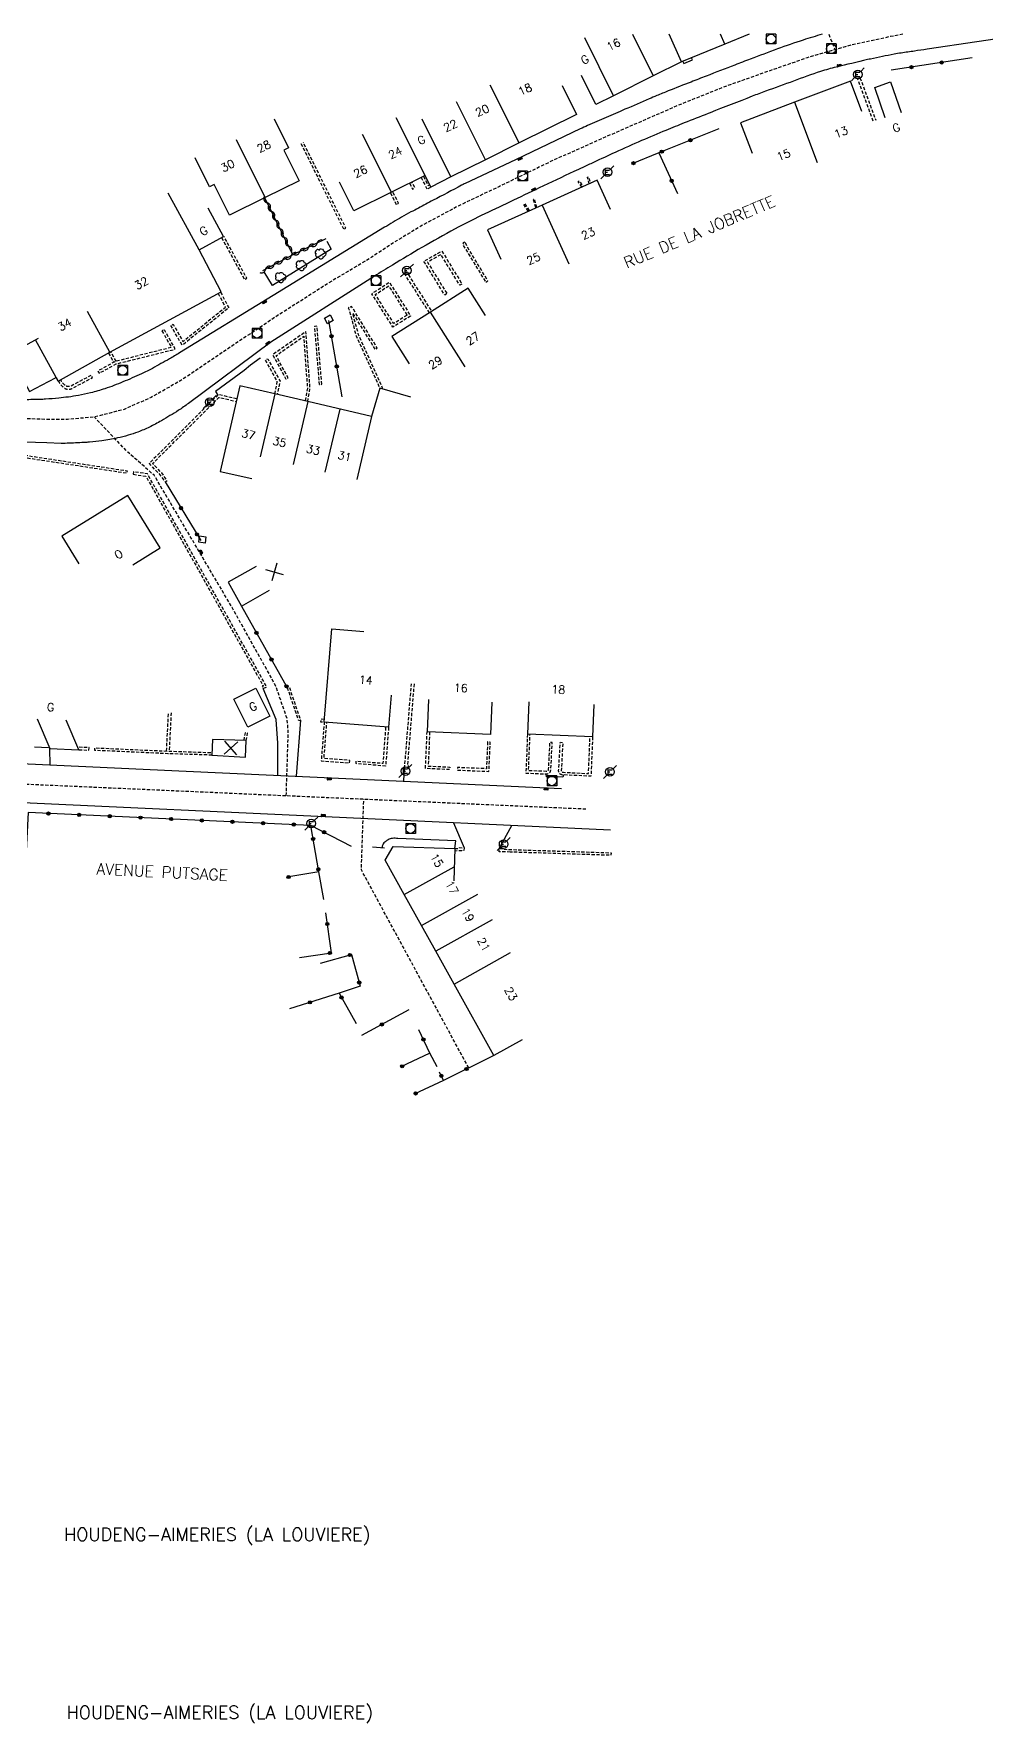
# Model space of a CAD drawing. Header units: millimetres. Extents: x 134000 to 135000, y 129000 to 130000.
# Drawn here: x 134510.1 to 134657.5, y 129738.6 to 130000.1 of the extents above; entities that cross this region are included whole.
import ezdxf
from ezdxf.enums import TextEntityAlignment as Align

# ---------------------------------------------------------------- set-up
doc = ezdxf.new("R2010")
doc.units = ezdxf.units.MM
doc.linetypes.add('DASHED', pattern=[0.75, 0.5, -0.25])
doc.layers.get('0').update_dxf_attribs({"linetype": 'CONTINUOUS'})
for name, color, linetype in [('W0001', 6, 'DASHED'), ('W0008', 7, 'CONTINUOUS'), ('W0100', 7, 'CONTINUOUS'), ('W0112', 1, 'DASHED'), ('W0300', 7, 'CONTINUOUS'), ('W0310', 3, 'CONTINUOUS'), ('W0322', 7, 'CONTINUOUS'), ('W0400', 7, 'CONTINUOUS'), ('W0420', 7, 'CONTINUOUS'), ('W0471', 7, 'CONTINUOUS'), ('W0980', 7, 'CONTINUOUS'), ('W0989', 7, 'CONTINUOUS'), ('W0991', 7, 'CONTINUOUS'), ('W1102', 7, 'CONTINUOUS')]:
    doc.layers.add(name, color=color, linetype=linetype)
doc.styles.get("Standard").update_dxf_attribs({"font": 'romans.shx', "width": 0.85})

# ---------------------------------------------------------------- blocks, each defined once
blk = doc.blocks.new('T400')
for p, q in [((-0.15, 0.3), (0.15, 0.3)), ((-0.15, -0.25), (-0.15, 0.3)), ((-0.15, 0.15), (0.15, 0.15)), ((-0.15, 0), (0.15, 0)), ((0.15, 0.3), (0.15, -0.25)), ((-0.15, -0.15), (0.15, -0.15)), ((-0.15, -0.25), (-0.15, -0.3)), ((-0.15, -0.3), (0.15, -0.3)), ((0.15, -0.3), (0.15, -0.25))]:
    blk.add_line(p, q)
blk = doc.blocks.new('T471')
for p, q in [((-0.333334, 0.333334), (-0.333334, -0.333334)), ((-0.333334, 0.333334), (0.333334, 0.333334)), ((-0.333334, 0), (0, 0)), ((0.500001, 0.500001), (1.000002, 1.000002)), ((-0.500001, -0.500001), (-1.000002, -1.000002)), ((-0.333334, -0.333334), (0.333334, -0.333334))]:
    blk.add_line(p, q)
blk.add_ellipse((0, 0), major_axis=(0.471405, 0.471405), ratio=1, start_param=5.4977871438, end_param=11.780972451)
blk = doc.blocks.new('T420')
for p, q in [((0.75, 0.75), (-0.75, 0.75)), ((-0.75, 0.75), (-0.75, -0.75)), ((0.75, 0.75), (0.75, -0.75)), ((0.75, -0.75), (-0.75, -0.75))]:
    blk.add_line(p, q)
blk.add_ellipse((0, 0), major_axis=(-0.53, 0.53), ratio=1, start_param=3.926991, end_param=10.210176)
blk = doc.blocks.new('t112o')
at = {"color": 0, "linetype": 'Continuous'}
for p, q in [((-0.5, 0.5), (0.5, 0.5)), ((-0.5, -0.5), (-0.5, 0.5)), ((0.5, 0.5), (0.5, -0.5)), ((0.5, -0.5), (-0.5, -0.5))]:
    blk.add_line(p, q, dxfattribs=at)
blk = doc.blocks.new('T300')
for p, q in [((-0.8, 0.51), (-0.86, 0.34)), ((-0.86, 0.34), (-0.86, 0.17)), ((-0.86, 0.17), (-0.74, 0.06)), ((-0.69, 0.63), (-0.8, 0.51)), ((-0.8, -0.06), (-0.74, 0.06)), ((-0.74, 0.06), (-0.69, 0.11)), ((-0.57, 0.69), (-0.69, 0.63)), ((-0.46, 0.69), (-0.57, 0.69)), ((-0.29, 0.63), (-0.46, 0.69)), ((-0.29, 0.63), (-0.17, 0.74)), ((-0.23, 0.57), (-0.29, 0.63)), ((-0.17, 0.74), (-0.06, 0.8)), ((-0.06, 0.8), (0.06, 0.8)), ((0.06, 0.8), (0.23, 0.74)), ((0.23, 0.74), (0.34, 0.63)), ((0.34, 0.63), (0.4, 0.51)), ((0.46, 0.46), (0.34, 0.46)), ((0.4, 0.51), (0.4, 0.46)), ((0.57, 0.4), (0.46, 0.46)), ((0.57, 0.4), (0.69, 0.29)), ((0.69, 0.29), (0.74, 0.17)), ((0.74, 0.06), (0.69, -0.17)), ((0.74, 0.17), (0.74, 0.06)), ((-0.8, -0.17), (-0.8, -0.06)), ((-0.8, -0.23), (-0.8, -0.17)), ((-0.74, -0.34), (-0.8, -0.23)), ((-0.69, -0.4), (-0.74, -0.34)), ((-0.51, -0.46), (-0.69, -0.4)), ((-0.4, -0.46), (-0.51, -0.46)), ((-0.4, -0.46), (-0.34, -0.46)), ((-0.34, -0.46), (-0.34, -0.4)), ((-0.34, -0.51), (-0.34, -0.46)), ((-0.29, -0.63), (-0.34, -0.51)), ((-0.17, -0.74), (-0.29, -0.63)), ((-0.06, -0.8), (-0.17, -0.74)), ((0.06, -0.8), (-0.06, -0.8)), ((0.17, -0.74), (0.06, -0.8)), ((0.23, -0.69), (0.17, -0.74)), ((0.29, -0.46), (0.23, -0.46)), ((0.29, -0.63), (0.23, -0.69)), ((0.46, -0.4), (0.29, -0.46)), ((0.34, -0.51), (0.29, -0.63)), ((0.34, -0.51), (0.34, -0.46)), ((0.57, -0.34), (0.46, -0.4)), ((0.63, -0.29), (0.57, -0.34)), ((0.69, -0.17), (0.63, -0.29))]:
    blk.add_line(p, q)
blk = doc.blocks.new('t991o')
at = {"color": 0, "linetype": 'Continuous'}
for p, q in [((-1, 1), (1, -1)), ((-1, -1), (1, 1))]:
    blk.add_line(p, q, dxfattribs=at)
blk = doc.blocks.new('t310o')
at = {"color": 0, "linetype": 'Continuous'}
for centre, start, end in [((-0.5, 0.38), 216.8699, 323.1304), ((0.5, -0.37), 36.8699, 143.1303)]:
    blk.add_arc(centre, 0.625, start, end, dxfattribs=at)
blk = doc.blocks.new('t322o')
at = {"color": 0, "linetype": 'Continuous'}
for radius in [0.25, 0.15]:
    blk.add_circle((0, 0), radius, dxfattribs=at)

msp = doc.modelspace()

# ---------------------------------------------------------------- linework, layer by layer
at = {"layer": 'W0001', "flags": 128}
for points in [[(134644.56, 130000), (134642.63, 129999.64), (134636.52, 129998.31), (134629.76, 129996.36), (134623.07, 129994.03), (134616.98, 129991.87), (134610.34, 129989.22), (134603.51, 129986.25), (134596.89, 129983.36), (134590.16, 129980.34), (134582.14, 129976.45), (134575.75, 129973.41), (134569.98, 129970.3), (134566.29, 129968.07), (134562.38, 129965.49), (134556.19, 129961.79), (134547.97, 129956.56), (134539.78, 129951.09), (134532.84, 129946.4), (134528.27, 129943.8), (134524.06, 129941.93), (134519.47, 129940.74), (134515.29, 129940.39), (134511.95, 129940.39), (134506.62, 129940.55), (134502.16, 129940.66), (134499.31, 129940.29), (134492.95, 129939.35), (134489.12, 129938.43), (134434.46, 129923.13), (134426.83, 129921.06), (134422.97, 129919.93), (134418.51, 129918.45), (134410.99, 129915.52), (134400.04, 129911.05), (134387.94, 129909.19), (134319.37, 129886.15), (134286.8, 129875.18)], [(134633.09, 130000), (134634.07, 129997.6)], [(134549.15, 129882.11), (134549.47, 129891.94), (134549.3, 129894.02), (134547.55, 129899.06), (134546.4, 129901.2), (134540.76, 129911.28), (134534.93, 129921.2), (134528.7, 129931.75), (134524.62, 129935.33), (134519.47, 129940.74)], [(134595.52, 129880.05), (134461.44, 129886), (134412.17, 129888.49), (134399.94, 129893.64)], [(134577.38, 129840.01), (134560.77, 129870.65), (134561.15, 129881.58)]]:
    msp.add_lwpolyline(points, dxfattribs=at)
at = {"layer": 'W0008', "flags": 128}
for points in [[(134663.69, 129999.97), (134648.3, 129997.68, -0.001013), (134646.34, 129997.39, 0.000973), (134644.3, 129997.09, 0.011205), (134643.21, 129996.91, 0.003333), (134639.56, 129996.17, 0.006802), (134639.09, 129996.07, 0.000657), (134634.25, 129994.91, 0.020482), (134631.83, 129994.23, 0.0128), (134627.64, 129992.74, 0.002416), (134623.33, 129991.18, 0.004964), (134621.25, 129990.4, 0.000054), (134614.74, 129987.86, 0.00107), (134614.42, 129987.73, 0.001455), (134610.73, 129986.27, 0.00189), (134607.89, 129985.12, 0.005225), (134604.13, 129983.53, 0.004798), (134600.07, 129981.72, 0.000956), (134596.69, 129980.16, 0.001951), (134595.03, 129979.39, 0.000228), (134593.67, 129978.75, 0.000058), (134588.3, 129976.21, 0.000444), (134583.72, 129974.03, 0.000464), (134579.33, 129971.95, 0.012111), (134575.27, 129969.88, 0.009407), (134570.15, 129967, 0.003072), (134565.59, 129964.28, 0.004973), (134562.79, 129962.55), (134546.77, 129952.34), (134534.03, 129942.86, -0.017442), (134532.47, 129941.79, -0.010646), (134529.83, 129940.17, -0.020225), (134527.98, 129939.19, -0.021991), (134526.2, 129938.43, -0.0191), (134524.67, 129937.93, -0.018041), (134523.02, 129937.51, -0.014639), (134520.63, 129937.07, -0.018565), (134518.72, 129936.86, -0.006727), (134518.18, 129936.82, -0.001384), (134515.56, 129936.7, -0.014847), (134514.31, 129936.68), (134512.13, 129936.75), (134505.09, 129936.95, 0.000893)], [(134632.07, 130000, 0.009449), (134629.15, 129999.11, 0.01046), (134625.15, 129997.72, 0.001041), (134620.95, 129996.15, 0.001826), (134618.56, 129995.24, 0.000431), (134614.13, 129993.53, 0.00081), (134611.78, 129992.61, 0.001819), (134608.27, 129991.23, 0.003539), (134606.47, 129990.5, 0.002913), (134605.32, 129990.01, 0.000889), (134601.56, 129988.38, 0.00142), (134595.77, 129985.86, 0.007308), (134594.65, 129985.34), (134584.64, 129980.58), (134576.81, 129976.9, 0.012737), (134576.28, 129976.63, -0.001527), (134571.88, 129974.3, -0.000318), (134569.61, 129973.1, 0.000622), (134568.45, 129972.49, 0.010361), (134567, 129971.69, 0.005591), (134564.37, 129970.12), (134547.11, 129959.54), (134532.63, 129950.67, -0.007677), (134531.08, 129949.76, -0.00455), (134528.44, 129948.29, -0.016753), (134526.76, 129947.44, -0.010062), (134523.88, 129946.18, -0.017007), (134521.08, 129945.13, -0.021993), (134518.87, 129944.5, -0.012335), (134517.01, 129944.1, -0.014826), (134515.44, 129943.85, -0.008204), (134513.96, 129943.68, -0.005853), (134511.88, 129943.51, -0.012616), (134511.07, 129943.47, -0.003619), (134508.23, 129943.43, -0.045292)], [(134433.13, 129815.98), (134430.5, 129823), (134418.76, 129853.71), (134410.8, 129874.58, -0.024368), (134410.42, 129875.72, -0.019855), (134410.09, 129877.15, -0.052184), (134410.03, 129877.87, -0.033368), (134410.13, 129879, -0.060031), (134410.39, 129879.92, -0.034352), (134411.13, 129881.4, -0.058129), (134412.44, 129883.14, -0.1109), (134413.4, 129883.77, -0.016283), (134414.38, 129884.11, -0.015205), (134415.46, 129884.41, -0.005833), (134416.99, 129884.76, -0.013395), (134417.67, 129884.89, -0.03107), (134419.76, 129885.1, -0.021452), (134422.8, 129885.09), (134435.2, 129884.5), (134493.07, 129881.82), (134510.6, 129880.96), (134552.95, 129879.01), (134599.3, 129876.87)], [(134575.22, 129873.97), (134575.39, 129875.15), (134566.4, 129875.51, 0.078776), (134565.58, 129875.53, 0.094303), (134564.92, 129875.31, 0.026077), (134564.5, 129875.05, 0.042448), (134564.27, 129874.85, 0.097748), (134564.07, 129874.56, 0.07145), (134563.95, 129874.09)]]:
    msp.add_lwpolyline(points, format="xyb", dxfattribs=at)
for points in [[(134610.52, 129995.79), (134610.65, 129995.47), (134611.99, 129996.04), (134611.86, 129996.35)], [(134555.41, 129967.96), (134556.12, 129966.71), (134547.03, 129961.12), (134545.72, 129963.22)], [(134545.16, 129949.8), (134545.09, 129949.88), (134543.6, 129948.77), (134542.66, 129947.96), (134538.18, 129944.69), (134538.56, 129944.15)], [(134547.87, 129885.3), (134547.85, 129890.25), (134547.58, 129893.91), (134545.58, 129898.74)], [(134551.35, 129893.84), (134550.69, 129885.18)], [(134512.63, 129886.88), (134512.57, 129889.46)], [(134500.27, 129887.5), (134533.67, 129885.95), (134552.79, 129885.04), (134591.75, 129883.23), (134591.75, 129883.23), (134591.75, 129883.23)], [(134567.32, 129884.39), (134567.47, 129886.48)], [(134592.04, 129885.36), (134591.93, 129884.99), (134589.42, 129885.07), (134589.36, 129885.51)], [(134575.02, 129877.95), (134576.66, 129874.05)], [(134582.12, 129873.96), (134584.04, 129877.54)]]:
    msp.add_lwpolyline(points, dxfattribs=at)
at = {"layer": 'W0100', "flags": 128}
for points in [[(134620.78, 130000), (134616.99, 129998.46), (134610.33, 129995.71), (134605.93, 129993.54), (134599.79, 129990.47), (134597.05, 129989.13), (134594.86, 129993.62)], [(134591.84, 129992.08), (134594.07, 129987.6), (134585.17, 129983.18), (134579.97, 129980.57), (134574.62, 129977.91), (134571.51, 129976.34), (134570.62, 129978.14), (134565.42, 129975.54), (134559.63, 129972.65), (134557.4, 129977.12)], [(134638.21, 129988.03), (134636.47, 129992.72), (134627.78, 129989.48), (134619.43, 129986.27), (134621.23, 129981.6)], [(134641.84, 129987.05), (134640.2, 129991.77), (134642.66, 129992.63), (134644.3, 129987.91)], [(134547.29, 129986.92), (134549.5, 129982.43), (134548.78, 129982.08), (134551.17, 129977.32), (134545.88, 129974.71), (134540.38, 129971.99), (134540.38, 129971.99), (134538.02, 129976.77), (134537.29, 129976.4), (134535.06, 129980.88)], [(134599.3, 129972.85), (134597.24, 129977.41), (134588.77, 129973.57), (134580.3, 129969.75), (134582.35, 129965.2)], [(134510.74, 129952.89), (134506.35, 129950.48), (134506.35, 129950.48), (134509.4, 129944.68), (134509.4, 129944.68), (134512.38, 129946.25), (134513.56, 129946.87), (134513.84, 129946.32), (134521.85, 129950.77), (134539.08, 129960.15), (134539.08, 129960.15), (134535.67, 129966.63), (134539.46, 129968.69), (134537.07, 129973.08)], [(134579.98, 129956.48), (134577.3, 129960.69), (134571.46, 129956.99), (134565.51, 129953.23), (134568.18, 129949)], [(134513.84, 129946.32), (134513.56, 129946.87)], [(134568.42, 129943.82), (134563.62, 129945.2), (134562.35, 129940.81), (134552.48, 129943.15), (134547.37, 129944.33), (134541.95, 129945.57), (134538.94, 129932.33), (134543.82, 129931.22)], [(134525.39, 129917.88), (134529.65, 129920.5), (134524.65, 129928.61), (134514.42, 129922.3), (134517.05, 129918.04)], [(134544.51, 129917.63), (134540.15, 129915.18), (134542.21, 129911.49), (134546.58, 129913.94)], [(134565.39, 129897.72), (134564.99, 129892.74), (134555.03, 129893.54), (134556.19, 129907.96), (134561.18, 129907.56)], [(134580.96, 129896.62), (134580.76, 129891.63), (134570.99, 129892.02), (134571.19, 129897.02)], [(134596.76, 129896.25), (134596.56, 129891.25), (134586.53, 129891.66), (134586.74, 129896.66)], [(134510.6, 129894.03), (134512.57, 129889.46), (134517.07, 129889.24), (134515.11, 129893.81)], [(134585.66, 129844.37), (134581.29, 129841.93), (134575.11, 129852.99), (134572.29, 129858.06), (134570.07, 129862.04), (134567.4, 129866.85), (134564.44, 129872.16), (134565.71, 129874.27), (134575.22, 129873.97), (134575.07, 129868.98)]]:
    msp.add_lwpolyline(points, dxfattribs=at)
for points in [[(134543.23, 129892.75), (134541.06, 129897.1), (134544.43, 129898.78), (134546.6, 129894.43)], [(134542.96, 129890.66), (134537.75, 129890.86), (134537.66, 129888.42), (134542.86, 129888.13)]]:
    msp.add_lwpolyline(points, close=True, dxfattribs=at)
at = {"layer": 'W0112', "flags": 128}
for points in [[(134639.99, 129986.56), (134637.53, 129993.17), (134637.91, 129993.31), (134640.37, 129986.7)], [(134551.42, 129983.07), (134558.04, 129969.79), (134558.39, 129969.97), (134551.78, 129983.25)], [(134570.38, 129978.02), (134571.11, 129976.57), (134571.32, 129976.69)], [(134565.27, 129975.46), (134566.17, 129973.66), (134566.52, 129973.84), (134565.62, 129975.64)], [(134568.24, 129976.95), (134568.7, 129976.04), (134569.06, 129976.22), (134568.6, 129977.13)], [(134570.02, 129977.84), (134570.94, 129976.02), (134571.51, 129976.34)], [(134539.15, 129968.52), (134542.68, 129962.04), (134543.03, 129962.24), (134539.5, 129968.71)], [(134571.31, 129956.89), (134567.4, 129963.03), (134567.74, 129963.25), (134571.65, 129957.1)], [(134538.99, 129960.09), (134540.25, 129957.65), (134533.23, 129951.99), (134533.04, 129951.88), (134531.29, 129954.91), (134531.64, 129955.11), (134533.17, 129952.45), (134539.74, 129957.76), (134538.63, 129959.91)], [(134564.12, 129945.06), (134560.34, 129953.47), (134559.43, 129956.83), (134562.9, 129951.22), (134563.24, 129951.43), (134559.26, 129957.87), (134559.08, 129957.77), (134559.04, 129957.82), (134558.74, 129957.64), (134558.87, 129957.36), (134559.96, 129953.33), (134563.62, 129945.2)], [(134552.48, 129943.15), (134552.83, 129945.19), (134552.2, 129953.99), (134547.05, 129950.38), (134549.1, 129946.63), (134549.45, 129946.82), (134547.58, 129950.25), (134551.85, 129953.26), (134552.42, 129945.21), (134552.09, 129943.21)], [(134521.66, 129950.66), (134522.45, 129949.23)], [(134522.82, 129949.38), (134522, 129950.85)], [(134547.37, 129944.33), (134547.77, 129946.25), (134545.93, 129949.57), (134546.28, 129949.77), (134548.19, 129946.31), (134547.76, 129944.25)], [(134541.5, 129943.57), (134538.61, 129944.23), (134527.92, 129933.55), (134529.59, 129931.83), (134530.41, 129930.72), (134530.73, 129930.95), (134529.9, 129932.09), (134528.48, 129933.55), (134538.74, 129943.79), (134541.41, 129943.18)], [(134568.92, 129899.44), (134567.9, 129886.85), (134568, 129886.85), (134567.97, 129886.45), (134567.47, 129886.48), (134568.52, 129899.47)], [(134530.63, 129889.05), (134530.93, 129895.01)], [(134531.33, 129894.99), (134531.03, 129889.03)], [(134542.96, 129890.66), (134543.18, 129891.8), (134542.79, 129891.87), (134542.57, 129890.74)], [(134555.06, 129893.94), (134554.49, 129893.97), (134554.46, 129893.57), (134555.03, 129893.54), (134554.56, 129887.54), (134558.94, 129887.2), (134558.97, 129887.6), (134554.99, 129887.91), (134555.43, 129893.51)], [(134564.99, 129892.74), (134564.52, 129886.73), (134559.95, 129887.1), (134559.98, 129887.5), (134564.15, 129887.17), (134564.59, 129892.77)], [(134571.33, 129892.01), (134571.12, 129886.73), (134574.45, 129886.57), (134574.43, 129886.17), (134570.7, 129886.36), (134570.94, 129892.03)], [(134517.07, 129889.24), (134518.63, 129889.19), (134518.64, 129889.59), (134516.9, 129889.64)], [(134537.66, 129888.42), (134530.81, 129888.64), (134519.52, 129889.15), (134519.54, 129889.55), (134530.82, 129889.04), (134537.67, 129888.82)], [(134575.22, 129873.97), (134575.95, 129874), (134575.96, 129874.1), (134576.66, 129874.05), (134576.63, 129873.65), (134576.34, 129873.67), (134576.33, 129873.61), (134575.23, 129873.58)]]:
    msp.add_lwpolyline(points, dxfattribs=at)
for points in [[(134594.9, 129976.35), (134594.3, 129977.21), (134594.46, 129977.32), (134595.06, 129976.46)], [(134596.02, 129976.85), (134595.75, 129977.9), (134595.94, 129977.94), (134596.21, 129976.89)], [(134586.59, 129972.6), (134585.88, 129973.66), (134586.03, 129973.77), (134586.74, 129972.7)], [(134587.94, 129973.19), (134587.57, 129974.46), (134587.38, 129974.41), (134587.75, 129973.14)], [(134580.01, 129961.61), (134580.36, 129961.82), (134577.14, 129967.13), (134576.85, 129967.86), (134576.48, 129967.72), (134576.59, 129967.44), (134576.52, 129967.37)], [(134574.01, 129959.85), (134573.67, 129959.64), (134570.44, 129964.86), (134573.22, 129966.45), (134576.34, 129961.36), (134576, 129961.15), (134573.08, 129965.91), (134571, 129964.72)], [(134568.39, 129956.39), (134565.66, 129954.68), (134562.38, 129959.84), (134565.12, 129961.63)], [(134567.84, 129956.51), (134565.79, 129955.23), (134562.93, 129959.72), (134565, 129961.07)], [(134554.65, 129945.82), (134553.9, 129954.81), (134553.5, 129954.78), (134554.25, 129945.79)], [(134529.92, 129954.1), (134531.38, 129951.52), (134522.67, 129949.35), (134519.99, 129947.87), (134520.18, 129947.52), (134522.82, 129948.97), (134531.78, 129951.21), (134531.96, 129951.3), (134530.27, 129954.3)], [(134500.15, 129935.03), (134500.13, 129935.43), (134503.86, 129935.58), (134524.52, 129932.44), (134524.46, 129932.04), (134503.84, 129935.17)], [(134525.48, 129931.89), (134527.43, 129931.59), (134545.58, 129899.17), (134545.43, 129899.11), (134545.58, 129898.74), (134546.15, 129898.97), (134527.68, 129931.95), (134525.54, 129932.28)], [(134549.63, 129898.88), (134551.26, 129894.11), (134551.35, 129893.84), (134551.08, 129893.75), (134549.36, 129898.79)], [(134580.31, 129890.46), (134580.13, 129886.32), (134575.67, 129886.5), (134575.67, 129886.5), (134575.66, 129886.1), (134580.51, 129885.9), (134580.71, 129890.44)], [(134583.82, 129873.41), (134582.11, 129873.47), (134582.12, 129873.96), (134582.81, 129873.96), (134582.81, 129873.85), (134583.86, 129873.81), (134599.4, 129873.31), (134599.38, 129872.91)]]:
    msp.add_lwpolyline(points, close=True, dxfattribs=at)
for points in [[(134513.9, 129946.36, 0.042092), (134514.09, 129945.98, 0.052343), (134514.3, 129945.71, 0.048414), (134514.85, 129945.23, 0.102754), (134515.16, 129945.09, 0.080555), (134515.65, 129945.07, 0.095628), (134516.04, 129945.19), (134519.17, 129946.87), (134518.98, 129947.22), (134515.85, 129945.54, -0.095628), (134515.61, 129945.47, -0.080555), (134515.25, 129945.48, -0.102754), (134515.08, 129945.56, -0.048414), (134514.59, 129945.98, -0.052343), (134514.44, 129946.19, -0.042092), (134514.28, 129946.51)], [(134586.47, 129891.67), (134586.23, 129885.63), (134589.36, 129885.51, 0.149903), (134589.83, 129885.64, 0.194383), (134590.04, 129885.95, 0.008982), (134590.09, 129886.18, 0.03511), (134590.1, 129886.24), (134590.3, 129890.37), (134589.9, 129890.39), (134589.7, 129886.26, -0.03511), (134589.7, 129886.26, -0.008982), (134589.65, 129886.04, -0.194383), (134589.61, 129885.97, -0.147726), (134589.37, 129885.9), (134586.64, 129886.01), (134586.87, 129891.65)], [(134596.55, 129891.25), (134596.3, 129885.15), (134592.04, 129885.36, -0.02236), (134591.89, 129885.38, -0.015446), (134591.68, 129885.41, -0.135154), (134591.49, 129885.51, -0.126034), (134591.36, 129885.71, -0.037494), (134591.31, 129885.9, -0.059915), (134591.3, 129886.03), (134591.56, 129890.41), (134591.95, 129890.38), (134591.7, 129886.01, 0.059915), (134591.7, 129885.98, 0.037494), (134591.73, 129885.84, 0.126034), (134591.75, 129885.81, 0.135154), (134591.76, 129885.81, 0.015446), (134591.95, 129885.77, 0.02236), (134592.06, 129885.76), (134595.92, 129885.57), (134596.15, 129891.27)]]:
    msp.add_lwpolyline(points, format="xyb", dxfattribs=at)
at = {"layer": 'W0310', "flags": 128}
for points in [[(134550.19, 129965.85), (134545.83, 129974.68)], [(134555.29, 129968.31), (134550.19, 129965.85), (134545.5, 129963.36)]]:
    msp.add_lwpolyline(points, dxfattribs=at)
at = {"layer": 'W0322', "flags": 128}
for points in [[(134655.27, 129996.34), (134642.74, 129994.44)], [(134616.11, 129985.35), (134606.82, 129981.65), (134602.54, 129979.91)], [(134606.82, 129981.65), (134609.67, 129975.35)], [(134557.79, 129943.9), (134555.73, 129955.68)], [(134530.41, 129930.72), (134535.93, 129921.63)], [(134542.21, 129911.49), (134549.36, 129898.79)], [(134510.21, 129889.71), (134512.35, 129889.6)], [(134554.98, 129866.09), (134554.18, 129870.36), (134552.94, 129877.55), (134509.23, 129879.53), (134508.83, 129871.59)], [(134559.23, 129874.3), (134552.94, 129877.55)], [(134564.33, 129874.04), (134562.5, 129874.17)], [(134554.18, 129870.36), (134549.25, 129869.51)], [(134551.2, 129857.11), (134556.14, 129857.82), (134555.25, 129864.01)], [(134554.43, 129856.22), (134559.25, 129857.56), (134560.6, 129852.68), (134557.34, 129851.57), (134559.99, 129846.9)], [(134557.34, 129851.57), (134549.63, 129849.16)], [(134568.12, 129849.01), (134560.77, 129845.02)], [(134572.5, 129840.16), (134571.37, 129842.3), (134569.64, 129845.92)], [(134571.37, 129842.3), (134566.86, 129840.15)], [(134581.29, 129841.93), (134573.47, 129838.08), (134572.88, 129839.33)], [(134573.47, 129838.08), (134568.95, 129835.94)]]:
    msp.add_lwpolyline(points, dxfattribs=at)
at = {"layer": 'W1102', "flags": 128}
for points in [[(134599.79, 129990.47), (134595.36, 129999.43)], [(134602.72, 130000), (134605.93, 129993.54)], [(134610.33, 129995.71), (134608.39, 130000)], [(134616.99, 129998.46), (134616.36, 130000)], [(134585.17, 129983.18), (134580.7, 129992.12)], [(134579.97, 129980.57), (134575.51, 129989.52)], [(134627.78, 129989.48), (134631.32, 129980.13)], [(134570.62, 129978.14), (134566.14, 129987.08)], [(134574.62, 129977.91), (134570.16, 129986.85)], [(134545.88, 129974.71), (134541.45, 129983.67)], [(134565.42, 129975.54), (134560.95, 129984.48)], [(134535.67, 129966.63), (134530.86, 129975.39)], [(134588.77, 129973.57), (134592.89, 129964.46)], [(134521.85, 129950.77), (134518.38, 129957.09)], [(134576.81, 129948.54), (134571.46, 129956.99)], [(134513.56, 129946.87), (134510.36, 129952.68)], [(134547.37, 129944.33), (134545.09, 129934.59)], [(134552.48, 129943.15), (134550.2, 129933.41)], [(134557.42, 129941.98), (134555.14, 129932.24)], [(134562.35, 129940.81), (134560.07, 129931.07)], [(134567.4, 129866.85), (134575.13, 129871.15)], [(134570.07, 129862.04), (134578.81, 129866.9)], [(134581.02, 129862.92), (134572.29, 129858.06)], [(134575.11, 129852.99), (134583.84, 129857.86)]]:
    msp.add_lwpolyline(points, dxfattribs=at)

# ---------------------------------------------------------------- block references
at = {"layer": 'W0112'}
for p, rotation in [((134555.74, 129955.88), 208.7434188659508), ((134536.17, 129921.8), 352.9404753117879)]:
    msp.add_blockref('t112o', p, dxfattribs=dict(at, rotation=rotation))
at = {"layer": 'W0300'}
for p in [(134551.54, 129964.17), (134554.51, 129965.97), (134548.34, 129962.34)]:
    msp.add_blockref('T300', p, dxfattribs=at)
at = {"layer": 'W0310'}
for p, rotation in [((134546.2, 129973.92), 116.2955926804948), ((134546.87, 129972.57), 116.2955926804948), ((134547.53, 129971.23), 116.2955926804948), ((134548.2, 129969.88), 116.2955926804948), ((134548.86, 129968.54), 116.2955926804948), ((134549.53, 129967.2), 116.2955926804948), ((134552.59, 129967.01), 205.7535596261246), ((134553.94, 129967.66), 205.7535596261246), ((134547.25, 129964.29), 207.9864107966013), ((134548.57, 129964.99), 207.9864107966013), ((134549.9, 129965.69), 207.9864107966013), ((134551.24, 129966.36), 205.7535596261246), ((134545.92, 129963.58), 207.9864107966013)]:
    msp.add_blockref('t310o', p, dxfattribs=dict(at, rotation=rotation))
at = {"layer": 'W0322'}
for p, rotation in [((134645.88, 129994.91), 188.610976284273), ((134650.57, 129995.63), 188.610976284273), ((134611.69, 129983.59), 201.7297203425652), ((134607.28, 129981.83), 201.7297203425652), ((134602.88, 129980.05), 202.0004662927099), ((134608.78, 129977.32), 294.362175456987), ((134556.15, 129953.26), 99.93098474134294), ((134556.97, 129948.58), 99.93098474134294), ((134532.87, 129926.66), 301.2700711680554), ((134535.34, 129922.6), 301.2700711680554), ((134544.54, 129907.35), 299.3422150538214), ((134546.87, 129903.21), 299.3422150538214), ((134549.2, 129899.07), 299.3422150538214), ((134512.36, 129879.38), 177.4092105416995), ((134517.11, 129879.17), 177.4092105416995), ((134521.85, 129878.96), 177.4092105416995), ((134526.6, 129878.74), 177.4092105416995), ((134531.34, 129878.53), 177.4092105416995), ((134536.09, 129878.31), 177.4092105416995), ((134540.83, 129878.1), 177.4092105416995), ((134545.58, 129877.88), 177.4092105416995), ((134550.32, 129877.67), 177.4092105416995), ((134555.01, 129876.48), 152.6724734466786), ((134553.3, 129875.44), 99.8266738683482), ((134554.11, 129870.76), 99.8266738683482), ((134549.5, 129869.55), 189.826673868509), ((134555.5, 129862.28), 98.26714233518516), ((134555.9, 129857.79), 8.267142335272426), ((134559.01, 129857.49), 15.54026631956105), ((134560.45, 129853.22), 285.5402663196373), ((134552.8, 129850.15), 197.3692578052917), ((134557.7, 129850.92), 299.6397746526004), ((134563.94, 129846.74), 208.4848911062194), ((134570.37, 129844.4), 115.5493917072847), ((134567.09, 129840.25), 205.5493917071629), ((134577.03, 129839.83), 206.2216077959954), ((134573.14, 129838.78), 115.3091812189314), ((134569.17, 129836.05), 205.3091812188235)]:
    msp.add_blockref('t322o', p, dxfattribs=dict(at, rotation=rotation))
at = {"layer": 'W0400'}
for p, rotation in [((134634.7, 129995.18), 283.2536068927009), ((134585.3, 129980.73), 295.4418464137087), ((134587.48, 129975.98), 115.3354176303012), ((134545.82, 129958.58), 121.4782421273944), ((134546.33, 129952.2), 126.6515058498368), ((134535.93, 129919.88), 28.97100933078073), ((134555.79, 129884.75), 267.345687393788), ((134589.38, 129883.19), 87.95416208617092), ((134554.86, 129879.07), 268.3306936225353)]:
    msp.add_blockref('T400', p, dxfattribs=dict(at, rotation=rotation))
at = {"layer": 'W0420'}
for p in [(134624.14, 129999.25), (134633.49, 129997.77), (134585.72, 129978.05), (134563.02, 129961.87), (134544.62, 129953.73), (134523.83, 129947.99), (134590.25, 129884.44), (134568.38, 129877.06)]:
    msp.add_blockref('T420', p, dxfattribs=at)
at = {"layer": 'W0471'}
for p in [(134637.59, 129993.79), (134598.84, 129978.64), (134567.82, 129963.43), (134537.31, 129943.07), (134567.59, 129885.95), (134599.24, 129885.82), (134553.02, 129877.83), (134582.79, 129874.65)]:
    msp.add_blockref('T471', p, dxfattribs=at)
at = {"layer": 'W0991'}
for p, rotation in [((134547.29, 129916.76), 299.2786970807631), ((134540.59, 129889.52), 86.42527089775511)]:
    msp.add_blockref('t991o', p, dxfattribs=dict(at, rotation=rotation))

# ---------------------------------------------------------------- texts
at = {"layer": 'W0980'}
for p in [(134538.47, 129767.65), (134538.86, 129740.1)]:
    msp.add_text('HOUDENG-AIMERIES (LA LOUVIERE)', height=2, dxfattribs=at).set_placement(p, align=Align.MIDDLE)
at = {"layer": 'W0989'}
for s, rotation, p in [('RUE DE LA JOBRETTE', 22.878, (134613.08, 129969.4)), ('AVENUE PUTSAGE', 357.1148, (134529.96, 129870.33))]:
    msp.add_text(s, height=1.75, rotation=rotation, dxfattribs=at).set_placement(p, align=Align.MIDDLE)
at = {"layer": 'W0991'}
for s, rotation, p in [('16', 26.4421, (134599.78, 129998.42)), ('G', 26.4421, (134595.34, 129996.08)), ('18', 24.3003, (134586.1, 129991.47)), ('20', 24.3003, (134579.48, 129988.22)), ('22', 24.3003, (134574.55, 129985.86)), ('G', 21.0683, (134643.53, 129985.53)), ('28', 26.4842, (134545.69, 129982.64)), ('G', 24.3003, (134570.06, 129983.62)), ('13', 21.0683, (134635, 129984.85)), ('24', 26.4859, (134566.03, 129981.66)), ('15', 21.0683, (134626.1, 129981.34)), ('30', 26.4842, (134540.09, 129979.66)), ('26', 26.4859, (134560.63, 129978.76)), ('G', 29.0318, (134536.37, 129969.56)), ('23', 24.3003, (134595.86, 129969.16)), ('25', 24.3003, (134587.41, 129965.28)), ('32', 29.0318, (134526.73, 129961.48)), ('34', 29.0318, (134514.88, 129955.06)), ('27', 32.2508, (134578.02, 129952.9)), ('29', 32.2508, (134572.23, 129949.19)), ('37', 346.9677, (134543.31, 129938.08)), ('35', 346.9677, (134548.11, 129936.9)), ('33', 346.9677, (134553.32, 129935.68)), ('31', 346.9677, (134558.19, 129934.69)), ('O', 31.663, (134523.21, 129919.5)), ('14', 355.3749, (134561.46, 129900.04)), ('16', 357.6621, (134576.16, 129898.82)), ('18', 357.6621, (134591.25, 129898.58)), ('G', 357.7017, (134512.69, 129895.86)), ('G', 26.4714, (134544.01, 129895.93)), ('15', 299.0845, (134572.47, 129872.13)), ('17', 299.0845, (134574.8, 129867.93)), ('19', 299.0845, (134577.25, 129863.69)), ('21', 299.0845, (134579.72, 129859.12)), ('23', 299.0845, (134583.93, 129851.48))]:
    msp.add_text(s, height=1.25, rotation=rotation, dxfattribs=at).set_placement(p, align=Align.MIDDLE)

doc.saveas('drawing.dxf')
